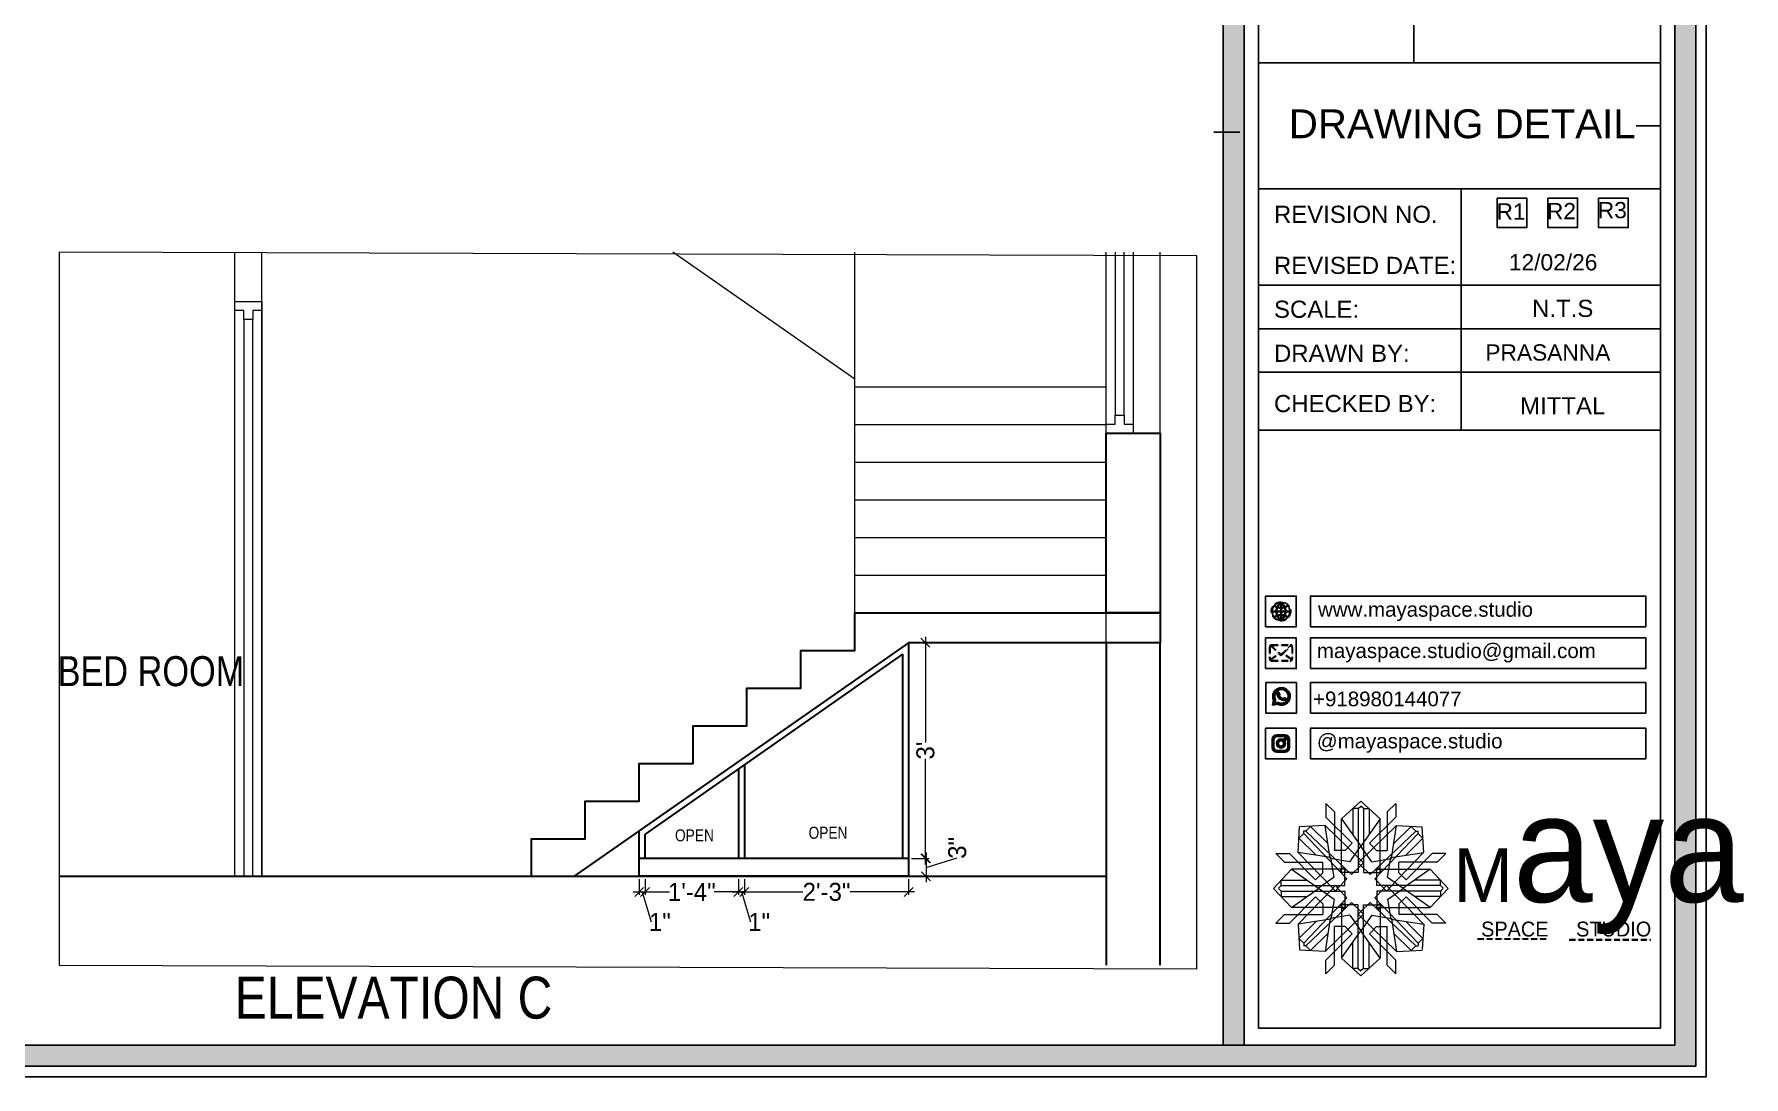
# Model space of a CAD drawing. Header units: millimetres. Extents: x 35877 to 3066687, y -650199 to -40525.
# Drawn here: x 146935.8 to 147221.3, y -179513.2 to -179339.1 of the extents above; entities that cross this region are included whole.
import ezdxf
from ezdxf.enums import TextEntityAlignment as Align

# ---------------------------------------------------------------- set-up
doc = ezdxf.new("R2010")
doc.units = ezdxf.units.MM
doc.header["$MEASUREMENT"] = 0
doc.header["$PDMODE"] = 35
doc.linetypes.add('DASHED', pattern=[0.75, 0.5, -0.25])
doc.linetypes.add('DASHEDX2', pattern=[1.5, 1, -0.5])
doc.layers.get('Defpoints').update_dxf_attribs({"color": 220})
for name, color, linetype, lineweight in [('Dimension', 10, 'DASHEDX2', 20), ('FURNITURE', 32, 'Continuous', 9), ('furniture dimensions', 1, 'DASHED', 0), ('GROUND FLOOR  ( PLINE )', 251, 'Continuous', 30), ('NAME PLATE', 7, 'Continuous', 25), ('SECTION', 7, 'Continuous', 9), ('SECTION ( D~W~RaiL )', 250, 'Continuous', 18), ('SECTION ( PLine )', 251, 'Continuous', 30), ('SECTION ( SLAB PLine )', 104, 'Continuous', 30), ('wall', 7, 'Continuous', 30)]:
    doc.layers.add(name, color=color, linetype=linetype, lineweight=lineweight)
doc.layers.add('SECTION ( Text )', color=250, linetype='Continuous')
doc.styles.add('Arial', font='arial.ttf')
doc.styles.add('century g', font='GOTHIC.TTF')
doc.styles.add('KATHA', font='swissc.ttf')
doc.styles.get("Standard").update_dxf_attribs({"font": 'arial.ttf', "height": 6})
doc.dimstyles.new('Archana', dxfattribs={"dimtxt": 2, "dimasz": 0.75, "dimexe": 0.5, "dimexo": 0.5, "dimgap": 0, "dimtad": 0, "dimzin": 0, "dimdsep": 46, "dimlunit": 4, "dimtxsty": 'century g', "dimblk": 'OBLIQUE', "dimcen": 0, "dimdle": 1, "dimclrd": 256, "dimclre": 256, "dimclrt": 256, "dimadec": 0, "dimazin": 0, "dimtfac": 1, "dimtofl": 0, "dimtmove": 1, "dimatfit": 3, "dimfxl": 1, "dimfxlon": 1, "dimtolj": 1, "dimtzin": 0, "dimlwd": -1, "dimlwe": -1, "dimarcsym": 0})

# ---------------------------------------------------------------- blocks, each defined once
blk = doc.blocks.new('FSFSF')
at = {"color": 42, "lineweight": 5, "true_color": 0xe0ac11}
for p, q in [((28600.03, 143.51), (28600.03, 140.16)), ((28602.15, 141.41), (28600.03, 143.51)), ((28603.86, 139.69), (28608.58, 144.08)), ((28607.9, 142.22), (28608.58, 142.85)), ((28613.31, 139.69), (28608.58, 144.08)), ((28609.27, 142.22), (28608.59, 142.85)), ((28615.02, 141.41), (28617.14, 143.51)), ((28617.14, 143.51), (28617.14, 140.16)), ((28606.47, 133.76), (28600.03, 140.16)), ((28602.15, 141.41), (28602.15, 131.95)), ((28603.86, 126.58), (28603.86, 139.69)), ((28603.86, 139.69), (28608.58, 133.02)), ((28607.9, 142.22), (28606.58, 142.22)), ((28606.58, 142.22), (28606.58, 135.84)), ((28607.9, 142.22), (28607.9, 126.58)), ((28613.31, 139.69), (28608.59, 133.02)), ((28609.27, 142.22), (28609.27, 126.58)), ((28609.27, 142.22), (28610.59, 142.22)), ((28610.59, 142.22), (28610.59, 135.84)), ((28610.7, 133.76), (28617.14, 140.16)), ((28613.31, 126.58), (28613.31, 139.69)), ((28615.02, 141.41), (28615.02, 131.95)), ((28593.19, 131.45), (28593.54, 137.71)), ((28593.39, 135), (28594.56, 136.12)), ((28593.39, 135), (28597.6, 130.78)), ((28599.8, 138.06), (28593.54, 137.71)), ((28595.12, 136.69), (28594.53, 136.69)), ((28594.56, 136.12), (28594.56, 136.71)), ((28605.17, 124.98), (28594.56, 136.12)), ((28596.24, 137.86), (28595.12, 136.69)), ((28606.27, 126.08), (28595.12, 136.69)), ((28596.24, 137.86), (28600.47, 133.65)), ((28601.03, 130), (28599.8, 138.06)), ((28599.8, 138.05), (28608.58, 129.56)), ((28617.37, 138.05), (28608.59, 129.56)), ((28610.9, 126.08), (28622.05, 136.69)), ((28612.02, 124.98), (28622.62, 136.12)), ((28616.14, 130), (28617.37, 138.06)), ((28620.93, 137.86), (28616.7, 133.65)), ((28617.37, 138.06), (28623.63, 137.71)), ((28623.8, 135), (28619.59, 130.78)), ((28620.93, 137.86), (28622.05, 136.69)), ((28622.05, 136.69), (28622.64, 136.69)), ((28622.62, 136.12), (28622.62, 136.71)), ((28623.8, 135), (28622.62, 136.12)), ((28624, 131.45), (28623.65, 137.71)), ((28587.73, 131.22), (28591.08, 131.22)), ((28589.84, 129.1), (28587.73, 131.22)), ((28597.49, 124.78), (28591.08, 131.22)), ((28593.19, 131.45), (28601.69, 122.67)), ((28601.25, 130.22), (28593.19, 131.45)), ((28602.07, 125.39), (28601.25, 130.22)), ((28604.75, 131.95), (28602.15, 131.95)), ((28606.47, 133.76), (28604.75, 131.95)), ((28605.86, 129.18), (28608.58, 133.02)), ((28611.31, 129.18), (28608.59, 133.02)), ((28610.7, 133.76), (28612.42, 131.95)), ((28612.42, 131.95), (28615.02, 131.95)), ((28615.12, 125.39), (28615.94, 130.22)), ((28623.99, 131.45), (28615.5, 122.67)), ((28615.94, 130.22), (28624, 131.45)), ((28619.7, 124.78), (28626.1, 131.22)), ((28629.45, 131.22), (28626.1, 131.22)), ((28627.34, 129.1), (28629.45, 131.22)), ((28591.56, 127.39), (28587.17, 122.66)), ((28589.84, 129.1), (28599.29, 129.1)), ((28604.66, 127.39), (28591.56, 127.39)), ((28591.56, 127.39), (28598.23, 122.67)), ((28597.49, 124.78), (28599.29, 126.5)), ((28599.29, 126.5), (28599.29, 129.1)), ((28605.86, 129.18), (28601.03, 130)), ((28603.68, 126.54), (28603.68, 127.39)), ((28604.66, 126.54), (28603.68, 126.54)), ((28604.71, 127.57), (28603.86, 127.57)), ((28607.9, 126.58), (28603.86, 126.58)), ((28604.66, 123.35), (28604.66, 127.39)), ((28604.7, 126.58), (28604.71, 127.57)), ((28606.27, 126.08), (28608.58, 128.27)), ((28607.9, 128.92), (28608.58, 129.56)), ((28607.9, 128.92), (28608.58, 128.27)), ((28609.27, 128.92), (28608.59, 129.56)), ((28609.27, 128.92), (28608.59, 128.27)), ((28610.9, 126.08), (28608.59, 128.27)), ((28609.27, 126.58), (28613.31, 126.58)), ((28611.31, 129.18), (28616.14, 130)), ((28612.46, 126.58), (28612.46, 127.57)), ((28612.46, 127.57), (28613.31, 127.57)), ((28612.52, 123.35), (28612.52, 127.39)), ((28612.52, 127.39), (28625.63, 127.39)), ((28612.52, 126.54), (28613.51, 126.54)), ((28613.51, 126.54), (28613.51, 127.39)), ((28627.34, 129.1), (28617.89, 129.1)), ((28617.89, 126.5), (28617.89, 129.1)), ((28619.7, 124.78), (28617.89, 126.5)), ((28625.63, 127.39), (28618.96, 122.67)), ((28625.63, 127.39), (28630.02, 122.66)), ((28591.56, 117.94), (28587.17, 122.66)), ((28589.03, 123.35), (28588.4, 122.67)), ((28589.03, 121.98), (28588.4, 122.65)), ((28589.03, 123.35), (28589.03, 124.67)), ((28589.03, 124.67), (28595.4, 124.67)), ((28589.03, 123.35), (28604.66, 123.35)), ((28589.03, 121.98), (28604.66, 121.98)), ((28589.03, 121.98), (28589.03, 120.66)), ((28591.56, 117.94), (28598.23, 122.65)), ((28593.19, 113.88), (28601.69, 122.65)), ((28602.07, 125.39), (28598.23, 122.67)), ((28602.07, 119.94), (28598.23, 122.65)), ((28602.33, 123.35), (28601.69, 122.67)), ((28602.33, 121.98), (28601.69, 122.65)), ((28602.33, 123.35), (28602.97, 122.67)), ((28602.33, 121.98), (28602.97, 122.65)), ((28605.17, 124.98), (28602.97, 122.67)), ((28605.17, 120.35), (28602.97, 122.65)), ((28604.66, 121.98), (28604.66, 117.94)), ((28612.02, 124.98), (28614.21, 122.67)), ((28612.02, 120.35), (28614.21, 122.65)), ((28628.16, 123.35), (28612.52, 123.35)), ((28612.52, 121.98), (28612.52, 117.94)), ((28628.16, 121.98), (28612.52, 121.98)), ((28614.85, 123.35), (28614.21, 122.67)), ((28614.85, 121.98), (28614.21, 122.65)), ((28614.85, 123.35), (28615.5, 122.67)), ((28614.85, 121.98), (28615.5, 122.65)), ((28615.12, 125.39), (28618.96, 122.67)), ((28615.12, 119.94), (28618.96, 122.65)), ((28623.99, 113.88), (28615.5, 122.65)), ((28625.63, 117.94), (28618.96, 122.65)), ((28628.16, 124.67), (28621.78, 124.67)), ((28625.63, 117.94), (28630.02, 122.66)), ((28628.16, 123.35), (28628.16, 124.67)), ((28628.16, 123.35), (28628.78, 122.67)), ((28628.16, 121.98), (28628.78, 122.65)), ((28628.16, 121.98), (28628.16, 120.66)), ((28589.03, 120.66), (28595.4, 120.66)), ((28597.49, 120.54), (28591.08, 114.11)), ((28604.66, 117.94), (28591.56, 117.94)), ((28605.17, 120.35), (28594.56, 109.2)), ((28606.27, 119.15), (28595.12, 108.54)), ((28597.49, 120.54), (28599.29, 118.83)), ((28599.29, 118.83), (28599.29, 116.23)), ((28602.07, 119.94), (28601.25, 115.1)), ((28604.66, 118.78), (28603.68, 118.78)), ((28603.68, 118.78), (28603.68, 117.94)), ((28607.9, 118.65), (28603.86, 118.65)), ((28603.86, 118.65), (28603.86, 105.54)), ((28604.71, 117.66), (28603.86, 117.66)), ((28604.7, 118.65), (28604.71, 117.66)), ((28606.27, 119.15), (28608.58, 116.96)), ((28607.9, 103.01), (28607.9, 118.65)), ((28610.9, 119.15), (28608.59, 116.96)), ((28609.27, 118.65), (28613.31, 118.65)), ((28609.27, 103.01), (28609.27, 118.65)), ((28610.9, 119.15), (28622.05, 108.54)), ((28612.02, 120.35), (28622.62, 109.2)), ((28612.46, 118.65), (28612.46, 117.66)), ((28612.46, 117.66), (28613.31, 117.66)), ((28612.52, 118.78), (28613.51, 118.78)), ((28612.52, 117.94), (28625.63, 117.94)), ((28613.31, 118.65), (28613.31, 105.54)), ((28613.51, 118.78), (28613.51, 117.94)), ((28615.12, 119.94), (28615.94, 115.1)), ((28619.7, 120.54), (28617.89, 118.83)), ((28617.89, 118.83), (28617.89, 116.23)), ((28619.7, 120.54), (28626.1, 114.11)), ((28628.16, 120.66), (28621.78, 120.66)), ((28589.84, 116.23), (28587.73, 114.11)), ((28587.73, 114.11), (28591.08, 114.11)), ((28589.84, 116.23), (28599.29, 116.23)), ((28601.25, 115.1), (28593.19, 113.87)), ((28593.19, 113.87), (28593.54, 107.62)), ((28593.39, 110.32), (28597.6, 114.55)), ((28599.8, 107.17), (28608.58, 115.67)), ((28601.03, 115.23), (28599.8, 107.17)), ((28605.86, 116.05), (28601.03, 115.23)), ((28602.15, 103.82), (28602.15, 113.27)), ((28604.75, 113.27), (28602.15, 113.27)), ((28606.47, 111.47), (28604.75, 113.27)), ((28605.86, 116.05), (28608.58, 112.21)), ((28607.9, 116.31), (28608.58, 116.96)), ((28607.9, 116.31), (28608.58, 115.67)), ((28609.27, 116.31), (28608.59, 116.96)), ((28609.27, 116.31), (28608.59, 115.67)), ((28611.31, 116.05), (28608.59, 112.21)), ((28617.37, 107.17), (28608.59, 115.67)), ((28610.7, 111.47), (28612.42, 113.27)), ((28611.31, 116.05), (28616.14, 115.23)), ((28612.42, 113.27), (28615.02, 113.27)), ((28615.02, 103.82), (28615.02, 113.27)), ((28615.94, 115.1), (28624, 113.87)), ((28616.14, 115.23), (28617.37, 107.17)), ((28627.34, 116.23), (28617.89, 116.23)), ((28623.8, 110.32), (28619.59, 114.55)), ((28624, 113.87), (28623.65, 107.62)), ((28629.45, 114.11), (28626.1, 114.11)), ((28627.34, 116.23), (28629.45, 114.11)), ((28593.39, 110.32), (28594.56, 109.2)), ((28594.56, 109.2), (28594.56, 108.61)), ((28596.24, 107.37), (28600.47, 111.58)), ((28606.47, 111.47), (28600.03, 105.07)), ((28603.86, 105.54), (28608.58, 112.21)), ((28606.58, 103.01), (28606.58, 109.38)), ((28613.31, 105.54), (28608.59, 112.21)), ((28610.59, 103.01), (28610.59, 109.38)), ((28610.7, 111.47), (28617.14, 105.07)), ((28620.93, 107.37), (28616.7, 111.58)), ((28623.8, 110.32), (28622.62, 109.2)), ((28622.62, 109.2), (28622.62, 108.61)), ((28599.8, 107.17), (28593.54, 107.52)), ((28595.12, 108.54), (28594.53, 108.54)), ((28596.24, 107.37), (28595.12, 108.54)), ((28600.03, 101.71), (28600.03, 105.07)), ((28603.86, 105.54), (28608.58, 101.15)), ((28613.31, 105.54), (28608.58, 101.15)), ((28617.14, 101.71), (28617.14, 105.07)), ((28617.37, 107.17), (28623.63, 107.52)), ((28620.93, 107.37), (28622.05, 108.54)), ((28622.05, 108.54), (28622.64, 108.54)), ((28602.15, 103.82), (28600.03, 101.71)), ((28607.9, 103.01), (28606.58, 103.01)), ((28607.9, 103.01), (28608.58, 102.38)), ((28609.27, 103.01), (28608.59, 102.38)), ((28609.27, 103.01), (28610.59, 103.01)), ((28615.02, 103.82), (28617.14, 101.71))]:
    blk.add_line(p, q, dxfattribs=at)
blk = doc.blocks.new('hgwg')
at = {"layer": 'Dimension', "true_color": 0xd39e00}
h = blk.add_hatch(color=42, dxfattribs=at)
h.dxf.hatch_style = 1
h.paths.add_polyline_path([(27505.71, 45.05), (27494.27, 45.05), (27494.27, 44.9), (27505.71, 44.9)])
h = blk.add_hatch(color=42, dxfattribs=at)
h.dxf.hatch_style = 1
h.paths.add_polyline_path([(27523.3, 44.9), (27509.68, 44.9), (27509.68, 44.75), (27523.3, 44.75)])
at = {"layer": 'Dimension', "color": 42, "true_color": 0xd39e00}
for p, q in [((27494.27, 45.05), (27505.71, 45.05)), ((27494.27, 44.9), (27494.27, 45.05)), ((27494.27, 44.9), (27505.71, 44.9)), ((27505.71, 45.05), (27505.71, 44.9)), ((27509.68, 44.9), (27523.3, 44.9)), ((27509.68, 44.9), (27509.68, 44.75)), ((27509.68, 44.75), (27523.3, 44.75)), ((27523.3, 44.75), (27523.3, 44.9))]:
    blk.add_line(p, q, dxfattribs=at)
at = {"layer": 'Dimension', "color": 42, "true_color": 0xd39e00, "attachment_point": 1}
for s, width, insert, char_height in [('{\\fCinzel|b0|i0|c0|p2;\\H1.5x;M\\fAmsterdam One|b0|i0|c0|p2;\\H2x;aya}', 85.3277, (27490.17, 69.17), 6), ('{\\fCinzel|b0|i0|c0|p0;SPACE     STUDIO}', 66.129, (27494.83, 47.86), 2.5)]:
    blk.add_mtext_dynamic_manual_height_columns(s, width=width, gutter_width=30, heights=[0], dxfattribs=dict(at, insert=insert, char_height=char_height))
blk = doc.blocks.new('QEGW4TG')
at = {"layer": 'Dimension', "true_color": 0x000000}
h = blk.add_hatch(color=18, dxfattribs=at)
h.dxf.hatch_style = 1
h.paths.add_polyline_path([(2.69, 1.93, 0.170513), (2.95, 1.97, 0.190337), (3.11, 2.18, 0.316231), (3.07, 2.28), (2.79, 2.37, 0.273721), (2.69, 2.34, 0.040749), (2.63, 2.27, -0.441282), (2.53, 2.25, -0.11828), (2.06, 2.64, -0.441282), (2.07, 2.74, 0.040749), (2.13, 2.81, 0.290083), (2.14, 2.92), (2.01, 3.18, 0.316231), (1.91, 3.2, 0.190337), (1.73, 3, 0.170513), (1.72, 2.74, 0.252784)], flags=0)
h.paths.add_polyline_path([(1.19, 1.98), (1.03, 1.3, 0.550912), (1.11, 1.23), (1.75, 1.39, 6.344125)])
h.paths.add_polyline_path([(1.81, 1.7), (1.4, 1.6), (1.5, 2.03, -9.071339)], flags=16)
h.paths.add_polyline_path([(3.11, 2.16, -0.17811), (2.95, 1.97, -0.170513), (2.69, 1.93, -0.252784), (1.72, 2.74, -0.170513), (1.73, 3, -0.17811), (1.89, 3.19, -0.370089), (2.01, 3.18), (2.14, 2.92, -0.307185), (2.13, 2.8, -0.041087), (2.06, 2.73, 0.321676), (2.05, 2.65, 0.126524), (2.55, 2.24, 0.312216), (2.62, 2.26, -0.041087), (2.68, 2.34, -0.290673), (2.79, 2.37), (3.07, 2.28, -0.370089)], flags=0)
h = blk.add_hatch(color=18, dxfattribs=at)
h.dxf.hatch_style = 1
h.paths.add_polyline_path([(2.79, 2.37, 0.273721), (2.69, 2.34, 0.040749), (2.63, 2.27, -0.441282), (2.53, 2.25, -0.11828), (2.06, 2.64, -0.441282), (2.07, 2.74, 0.040749), (2.13, 2.81, 0.290083), (2.14, 2.92), (2.01, 3.18, 0.316231), (1.91, 3.2, 0.190337), (1.73, 3, 0.170513), (1.72, 2.74, 0.252784), (2.69, 1.93, 0.170513), (2.95, 1.97, 0.190337), (3.11, 2.18, 0.316231), (3.07, 2.28)])
for p, q in [((2.01, 3.18), (2.14, 2.92)), ((1.19, 1.98), (1.03, 1.3)), ((1.1, 1.23), (1.75, 1.39)), ((1.5, 2.03), (1.4, 1.6)), ((1.4, 1.6), (1.81, 1.7)), ((3.07, 2.28), (2.8, 2.36))]:
    blk.add_line(p, q)
blk.add_lwpolyline([(0, 0), (4.68, 0), (4.68, 4.68), (0, 4.68)], close=True)
for centre, radius, start, end in [((2.39, 2.56), 1.34, 241.4727, 205.6422), ((2.39, 2.56), 1.04, 235.9962, 210.8333), ((2.09, 2.87), 0.39, 159.7007, 198.4072), ((2.96, 3.23), 1.33, 201.4218, 258.1669), ((2.07, 2.87), 0.364, 118.9685, 159.3648), ((1.94, 3.12), 0.0896, 41.8985, 123.1344), ((2.11, 2.68), 0.066, 135.9932, 224.8892), ((1.67, 3.16), 0.586, 312.4617, 321.8728), ((3.12, 3.42), 1.31, 216.5455, 243.5279), ((2.05, 2.87), 0.104, 320.3924, 28.6971), ((1.09, 1.29), 0.0598, 164.8483, 282.1458), ((2.57, 2.3), 0.066, 234.2482, 323.1441), ((3.11, 1.94), 0.586, 137.2645, 146.6756), ((2.76, 2.27), 0.104, 70.4402, 138.745), ((2.75, 2.31), 0.39, 260.7301, 299.4366), ((2.76, 2.29), 0.364, 299.7725, 340.1688), ((3.03, 2.2), 0.0896, 336.0029, 57.2388)]:
    blk.add_arc(centre, radius, start, end)
blk = doc.blocks.new('ASGERG')
at = {"layer": 'Dimension', "true_color": 0x000000}
h = blk.add_hatch(color=18, dxfattribs=at)
h.dxf.hatch_style = 1
h.paths.add_polyline_path([(0.99, 1.7, 0.353872), (1.69, 1.03), (2.96, 1.03, 0.353872), (3.66, 1.7), (3.66, 2.99, 0.353872), (2.96, 3.67), (1.69, 3.67, 0.353872), (0.99, 2.99)])
h.paths.add_polyline_path([(1.27, 2.97, -0.353872), (1.72, 3.4), (2.94, 3.4, -0.353872), (3.38, 2.97), (3.38, 1.72, -0.353872), (2.94, 1.3), (1.72, 1.3, -0.353872), (1.27, 1.72)], flags=16)
h.paths.add_polyline_path([(3.02, 2.35, -1), (1.64, 2.35, -1)], flags=0)
h.paths.add_polyline_path([(2.74, 2.35, -1), (1.92, 2.35, -1)], flags=0)
h.paths.add_polyline_path([(2.86, 3.02, -1), (3.19, 3.02, -1)], flags=0)
h.paths.add_polyline_path([(1.64, 2.35, 1), (3.02, 2.35, 1)], flags=0)
h = blk.add_hatch(color=18, dxfattribs=at)
h.dxf.hatch_style = 1
h.paths.add_polyline_path([(1.64, 2.35, 1), (3.02, 2.35, 1)])
h.paths.add_polyline_path([(2.74, 2.35, -1), (1.92, 2.35, -1)], flags=16)
h = blk.add_hatch(color=18, dxfattribs=at)
h.dxf.hatch_style = 1
h.paths.add_polyline_path([(3.19, 3.02, 1), (2.86, 3.02, 1)])
for p, q in [((0.99, 2.99), (0.99, 1.7)), ((1.27, 2.97), (1.27, 1.72)), ((1.69, 3.67), (2.96, 3.67)), ((2.94, 3.4), (1.72, 3.4)), ((3.38, 2.97), (3.38, 1.72)), ((3.66, 2.99), (3.66, 1.7)), ((1.69, 1.03), (2.96, 1.03)), ((2.94, 1.3), (1.72, 1.3))]:
    blk.add_line(p, q)
blk.add_lwpolyline([(0, 0), (4.68, 0), (4.68, 4.68), (0, 4.68)], close=True)
for centre, radius in [((2.33, 2.35), 0.694), ((2.33, 2.35), 0.414), ((3.02, 3.02), 0.168)]:
    blk.add_circle(centre, radius)
for centre, radius, start, end in [((1.76, 2.89), 0.778, 94.8631, 172.8127), ((1.76, 2.91), 0.491, 94.8631, 172.8127), ((2.9, 2.91), 0.491, 7.1873, 85.1369), ((2.89, 2.89), 0.778, 7.1873, 85.1369), ((1.76, 1.8), 0.778, 187.1873, 265.1369), ((1.76, 1.78), 0.491, 187.1873, 265.1369), ((2.9, 1.78), 0.491, 274.8631, 352.8127), ((2.89, 1.8), 0.778, 274.8631, 352.8127)]:
    blk.add_arc(centre, radius, start, end)
blk = doc.blocks.new('ETYETE')
at = {"layer": 'Dimension', "true_color": 0x000000}
h = blk.add_hatch(color=18, dxfattribs=at)
h.dxf.hatch_style = 1
h.paths.add_polyline_path([(3.76, 1.14, 0.414214), (4.12, 1.5), (4.12, 3.29, 0.414214), (3.76, 3.65), (0.92, 3.65, 0.414214), (0.56, 3.29), (0.56, 1.5, 0.414214), (0.92, 1.14)])
h.paths.add_polyline_path([(2.61, 2.22), (3.92, 1.34, -0.198912), (3.76, 1.28), (0.92, 1.28, -0.198912), (0.76, 1.34), (2.08, 2.22), (2.34, 1.98)], flags=16)
h.paths.add_polyline_path([(2.34, 2.16), (0.89, 3.51, -0.028783), (0.92, 3.52), (3.76, 3.52, -0.028783), (3.79, 3.51)], flags=16)
h.paths.add_polyline_path([(2.71, 2.32), (3.92, 3.45, -0.202482), (3.99, 3.29), (3.99, 1.5, -0.043076), (3.98, 1.46)], flags=16)
h.paths.add_polyline_path([(1.98, 2.32), (0.7, 1.46, -0.043076), (0.7, 1.5), (0.7, 3.29, -0.202482), (0.76, 3.45)], flags=16)
blk.add_lwpolyline([(0, 0), (4.68, 0), (4.68, 4.68), (0, 4.68)], close=True)
at = {"layer": 'Dimension', "color": 18, "true_color": 0x000000}
for p, q in [((0.56, 3.29), (0.56, 1.5)), ((0.7, 3.29), (0.7, 1.5)), ((0.76, 3.45), (1.98, 2.32)), ((0.89, 3.51), (2.34, 2.16)), ((0.92, 3.65), (3.76, 3.65)), ((0.92, 3.52), (3.76, 3.52)), ((2.34, 2.16), (3.79, 3.51)), ((2.71, 2.32), (3.92, 3.45)), ((3.99, 3.29), (3.99, 1.5)), ((4.12, 3.29), (4.12, 1.5)), ((0.7, 1.46), (1.98, 2.32)), ((0.76, 1.34), (2.08, 2.22)), ((0.92, 1.28), (3.76, 1.28)), ((0.92, 1.14), (3.76, 1.14)), ((2.08, 2.22), (2.34, 1.98)), ((2.34, 1.98), (2.61, 2.22)), ((3.92, 1.34), (2.61, 2.22)), ((3.98, 1.46), (2.71, 2.32))]:
    blk.add_line(p, q, dxfattribs=at)
for centre, radius, start, end in [((0.92, 3.29), 0.358, 90, 180), ((0.92, 3.29), 0.224, 134.2136, 180), ((0.92, 3.29), 0.224, 90, 96.5948), ((3.76, 3.29), 0.358, 0, 90), ((3.76, 3.29), 0.224, 83.4052, 90), ((3.76, 3.29), 0.224, 0, 45.7864), ((0.92, 1.5), 0.358, 180, 270), ((0.92, 1.5), 0.224, 180, 189.8662), ((0.92, 1.5), 0.224, 225, 270), ((3.76, 1.5), 0.358, 270, 0), ((3.76, 1.5), 0.224, 270, 315), ((3.76, 1.5), 0.224, 350.1338, 0)]:
    blk.add_arc(centre, radius, start, end, dxfattribs=at)
blk = doc.blocks.new('DTGWEGEARG')
at = {"layer": 'Dimension', "true_color": 0x000000}
h = blk.add_hatch(color=18, dxfattribs=at)
h.dxf.hatch_style = 1
h.paths.add_polyline_path([(3.83, 2.34, 1), (0.85, 2.34, 1)])
h.paths.add_polyline_path([(2.51, 1.01, 0.105795), (2.96, 1.58, -0.055205), (3.3, 1.41, -0.169822)], flags=16)
h.paths.add_polyline_path([(2.41, 1.12), (2.41, 1.69, -0.058279), (2.81, 1.63, -0.103353)], flags=16)
h.paths.add_polyline_path([(2.26, 1.13, -0.101741), (1.87, 1.63, -0.057171), (2.26, 1.69)], flags=16)
h.paths.add_polyline_path([(2.17, 1.01, -0.169822), (1.38, 1.41, -0.055205), (1.72, 1.58, 0.105795)], flags=16)
h.paths.add_polyline_path([(3.02, 1.72, 0.081336), (3.13, 2.27), (3.68, 2.27, -0.152069), (3.4, 1.52, 0.05687)], flags=16)
h.paths.add_polyline_path([(2.87, 1.77, 0.061945), (2.41, 1.84), (2.41, 2.27), (2.98, 2.27, -0.081344)], flags=16)
h.paths.add_polyline_path([(2.26, 1.84, 0.060923), (1.8, 1.77, -0.081344), (1.7, 2.27), (2.26, 2.27)], flags=16)
h.paths.add_polyline_path([(1.66, 1.72, 0.05687), (1.28, 1.52, -0.152069), (1, 2.27), (1.55, 2.27, 0.081336)], flags=16)
h.paths.add_polyline_path([(2.41, 2.42), (2.41, 2.83, 0.061945), (2.87, 2.91, -0.080009), (2.98, 2.42)], flags=16)
h.paths.add_polyline_path([(3.13, 2.42, 0.080116), (3.02, 2.96, 0.05687), (3.4, 3.16, 0.028258), (3.3, 3.27, -0.055205), (2.96, 3.1, 0.105795), (2.51, 3.67, -0.36029), (3.68, 2.42)], flags=16)
h.paths.add_polyline_path([(2.26, 2.42), (1.7, 2.42, -0.080009), (1.8, 2.91, 0.060923), (2.26, 2.84)], flags=16)
h.paths.add_polyline_path([(1.55, 2.42), (1, 2.42, -0.150466), (1.28, 3.16, 0.05687), (1.66, 2.96, 0.080116)], flags=16)
h.paths.add_polyline_path([(2.41, 2.98), (2.41, 3.56, -0.103353), (2.81, 3.05, -0.058279)], flags=16)
h.paths.add_polyline_path([(2.26, 2.99, -0.057171), (1.87, 3.05, -0.101741), (2.26, 3.55)], flags=16)
h.paths.add_polyline_path([(1.72, 3.1, -0.055205), (1.38, 3.27, -0.169822), (2.17, 3.67, 0.105795)], flags=16)
blk.add_lwpolyline([(0, 0), (4.68, 0), (4.68, 4.68), (0, 4.68)], close=True)
at = {"layer": 'Dimension', "color": 18, "true_color": 0x000000}
for p, q in [((2.26, 3.55), (2.26, 2.99)), ((2.26, 2.84), (2.26, 2.42)), ((2.41, 3.56), (2.41, 2.98)), ((2.41, 2.83), (2.41, 2.42)), ((1, 2.42), (1.55, 2.42)), ((1, 2.27), (1.55, 2.27)), ((1.7, 2.42), (2.26, 2.42)), ((1.7, 2.27), (2.26, 2.27)), ((2.26, 2.27), (2.26, 1.84)), ((2.26, 1.69), (2.26, 1.13)), ((2.41, 2.42), (2.98, 2.42)), ((2.41, 2.27), (2.98, 2.27)), ((2.41, 2.27), (2.41, 1.84)), ((2.41, 1.69), (2.41, 1.12)), ((3.13, 2.42), (3.68, 2.42)), ((3.13, 2.27), (3.68, 2.27))]:
    blk.add_line(p, q, dxfattribs=at)
blk.add_circle((2.34, 2.34), 1.49, dxfattribs=at)
for centre, radius, start, end in [((2.34, 2.34), 1.34, 142.3819, 176.6093), ((2.34, 4.74), 1.9, 236.1399, 249.1595), ((2.34, 2.34), 1.34, 97.3549, 135.9073), ((2.34, 4.74), 1.75, 236.7417, 249.3811), ((3.28, 2.34), 1.73, 159.0567, 177.3789), ((3.28, 2.34), 1.58, 158.8325, 177.1302), ((3.28, 2.34), 1.73, 129.9301, 154.0867), ((2.34, 4.74), 1.9, 253.6799, 267.6253), ((3.28, 2.34), 1.58, 130.1073, 153.3446), ((2.34, 4.74), 1.75, 254.3336, 267.422), ((1.4, 2.34), 1.58, 26.6554, 50.2584), ((2.34, 4.74), 1.75, 272.3248, 285.6664), ((2.34, 4.74), 1.9, 272.1415, 286.3201), ((2.34, 2.34), 1.34, 3.3907, 82.6451), ((1.4, 2.34), 1.73, 25.9133, 50.0699), ((1.4, 2.34), 1.58, 2.8698, 21.1675), ((2.34, 4.74), 1.75, 290.6189, 303.2583), ((2.34, 4.74), 1.9, 290.8405, 303.8601), ((1.4, 2.34), 1.73, 2.6211, 20.9433), ((2.34, 2.34), 1.34, 183.0315, 217.6181), ((2.34, -0.06), 1.9, 110.8405, 123.8601), ((2.34, -0.06), 1.75, 110.6189, 123.2583), ((2.34, 2.34), 1.34, 224.0927, 262.6451), ((3.28, 2.34), 1.73, 182.3435, 200.9433), ((3.28, 2.34), 1.58, 182.5658, 201.1675), ((3.28, 2.34), 1.73, 205.9133, 230.0699), ((2.34, -0.06), 1.9, 92.3747, 106.3201), ((2.34, -0.06), 1.75, 92.578, 105.6664), ((3.28, 2.34), 1.58, 206.6554, 229.8927), ((2.34, -0.06), 1.9, 73.6799, 87.8585), ((2.34, -0.06), 1.75, 74.3336, 87.6752), ((1.4, 2.34), 1.58, 309.7416, 333.3446), ((1.4, 2.34), 1.73, 309.9301, 334.0867), ((2.34, 2.34), 1.34, 277.3549, 315.9073), ((1.4, 2.34), 1.58, 338.8325, 357.4342), ((2.34, -0.06), 1.75, 56.7417, 69.3811), ((1.4, 2.34), 1.73, 339.0567, 357.6565), ((2.34, -0.06), 1.9, 56.1399, 69.1595), ((2.34, 2.34), 1.34, 322.3819, 356.9685)]:
    blk.add_arc(centre, radius, start, end, dxfattribs=at)
blk = doc.blocks.new('_Oblique')
at = {"layer": 'wall', "color": 0, "lineweight": -2}
blk.add_line((-0.5, -0.5), (0.5, 0.5), dxfattribs=at)
blk = doc.blocks.new('*D933')
at = {"layer": 'Defpoints', "color": 0, "linetype": 'Continuous', "lineweight": 0, "transparency": 16777216}
for p in [(147037.86, -179479.76), (147053.44, -179479.76), (147053.44, -179482.37)]:
    blk.add_point(p, dxfattribs=at)
at = {"layer": 'furniture dimensions', "color": 5, "linetype": 'Continuous', "transparency": 16777216}
for p, q in [((147036.86, -179482.37), (147041.93, -179482.37)), ((147054.44, -179482.37), (147049.37, -179482.37)), ((147053.44, -179480.26), (147053.44, -179482.87))]:
    blk.add_line(p, q, dxfattribs=at)
at = {"layer": 'furniture dimensions', "color": 5, "linetype": 'ByBlock', "transparency": 16777216}
blk.add_line((147037.86, -179480.26), (147037.86, -179482.87), dxfattribs=at)
at = {"layer": 'furniture dimensions', "color": 5, "linetype": 'Continuous', "transparency": 16777216, "xscale": 1.5, "yscale": 1.5, "zscale": 1.5, "rotation": 180}
blk.add_blockref('_Oblique', (147037.86, -179482.37), dxfattribs=at)
at = {"layer": 'furniture dimensions', "color": 5, "linetype": 'Continuous', "transparency": 16777216, "xscale": 1.5, "yscale": 1.5, "zscale": 1.5}
blk.add_blockref('_Oblique', (147053.44, -179482.37), dxfattribs=at)
at = {"layer": 'furniture dimensions', "linetype": 'Continuous', "lineweight": 0, "transparency": 16777216, "insert": (147045.65, -179482.37), "char_height": 3, "attachment_point": 5, "style": 'century g'}
blk.add_mtext('\\A1;1\'-4"', dxfattribs=at)
blk = doc.blocks.new('*D934')
at = {"layer": 'Defpoints', "color": 0, "linetype": 'Continuous', "lineweight": 0, "transparency": 16777216}
for p in [(147053.44, -179479.76), (147054.44, -179479.76), (147054.44, -179482.37)]:
    blk.add_point(p, dxfattribs=at)
at = {"layer": 'furniture dimensions', "color": 5, "linetype": 'Continuous', "transparency": 16777216}
for p, q in [((147052.44, -179482.37), (147055.44, -179482.37)), ((147053.94, -179482.37), (147055.44, -179487.37)), ((147054.44, -179480.26), (147054.44, -179482.87))]:
    blk.add_line(p, q, dxfattribs=at)
at = {"layer": 'furniture dimensions', "color": 5, "linetype": 'ByBlock', "transparency": 16777216}
blk.add_line((147053.44, -179480.26), (147053.44, -179482.87), dxfattribs=at)
at = {"layer": 'furniture dimensions', "color": 5, "linetype": 'Continuous', "transparency": 16777216, "xscale": 1.5, "yscale": 1.5, "zscale": 1.5, "rotation": 180}
blk.add_blockref('_Oblique', (147053.44, -179482.37), dxfattribs=at)
at = {"layer": 'furniture dimensions', "color": 5, "linetype": 'Continuous', "transparency": 16777216, "xscale": 1.5, "yscale": 1.5, "zscale": 1.5}
blk.add_blockref('_Oblique', (147054.44, -179482.37), dxfattribs=at)
at = {"layer": 'furniture dimensions', "linetype": 'Continuous', "lineweight": 0, "transparency": 16777216, "insert": (147056.9, -179487.37), "char_height": 3, "attachment_point": 5, "style": 'century g'}
blk.add_mtext('\\A1;1"', dxfattribs=at)
blk = doc.blocks.new('*D935')
at = {"layer": 'Defpoints', "color": 0, "linetype": 'Continuous', "lineweight": 0, "transparency": 16777216}
for p in [(147054.44, -179479.76), (147081.86, -179479.76), (147081.86, -179482.37)]:
    blk.add_point(p, dxfattribs=at)
at = {"layer": 'furniture dimensions', "color": 5, "linetype": 'Continuous', "transparency": 16777216}
for p, q in [((147053.44, -179482.37), (147064.2, -179482.37)), ((147082.86, -179482.37), (147072.11, -179482.37)), ((147081.86, -179480.26), (147081.86, -179482.87))]:
    blk.add_line(p, q, dxfattribs=at)
at = {"layer": 'furniture dimensions', "color": 5, "linetype": 'ByBlock', "transparency": 16777216}
blk.add_line((147054.44, -179480.26), (147054.44, -179482.87), dxfattribs=at)
at = {"layer": 'furniture dimensions', "color": 5, "linetype": 'Continuous', "transparency": 16777216, "xscale": 1.5, "yscale": 1.5, "zscale": 1.5, "rotation": 180}
blk.add_blockref('_Oblique', (147054.44, -179482.37), dxfattribs=at)
at = {"layer": 'furniture dimensions', "color": 5, "linetype": 'Continuous', "transparency": 16777216, "xscale": 1.5, "yscale": 1.5, "zscale": 1.5}
blk.add_blockref('_Oblique', (147081.86, -179482.37), dxfattribs=at)
at = {"layer": 'furniture dimensions', "linetype": 'Continuous', "lineweight": 0, "transparency": 16777216, "insert": (147068.15, -179482.37), "char_height": 3, "attachment_point": 5, "style": 'century g'}
blk.add_mtext('\\A1;2\'-3"', dxfattribs=at)
blk = doc.blocks.new('*D936')
at = {"layer": 'Defpoints', "color": 0, "linetype": 'Continuous', "lineweight": 0, "transparency": 16777216}
for p in [(147081.86, -179440.76), (147084.67, -179440.76), (147081.86, -179476.76)]:
    blk.add_point(p, dxfattribs=at)
at = {"layer": 'furniture dimensions', "color": 5, "linetype": 'Continuous', "transparency": 16777216}
for p, q in [((147082.36, -179440.76), (147085.17, -179440.76)), ((147084.67, -179439.76), (147084.67, -179457.39)), ((147084.67, -179477.76), (147084.67, -179460.13))]:
    blk.add_line(p, q, dxfattribs=at)
at = {"layer": 'furniture dimensions', "color": 5, "linetype": 'ByBlock', "transparency": 16777216}
blk.add_line((147082.36, -179476.76), (147085.17, -179476.76), dxfattribs=at)
at = {"layer": 'furniture dimensions', "color": 5, "linetype": 'Continuous', "transparency": 16777216, "xscale": 1.5, "yscale": 1.5, "zscale": 1.5}
for p, rotation in [((147084.67, -179440.76), 90), ((147084.67, -179476.76), 270)]:
    blk.add_blockref('_Oblique', p, dxfattribs=dict(at, rotation=rotation))
at = {"layer": 'furniture dimensions', "linetype": 'Continuous', "lineweight": 0, "transparency": 16777216, "insert": (147084.67, -179458.76), "char_height": 3, "attachment_point": 5, "rotation": 90, "style": 'century g'}
blk.add_mtext("\\A1;3'", dxfattribs=at)
blk = doc.blocks.new('*D937')
at = {"layer": 'Defpoints', "color": 0, "linetype": 'Continuous', "lineweight": 0, "transparency": 16777216}
for p in [(147036.86, -179479.76), (147037.86, -179479.76), (147037.86, -179482.37)]:
    blk.add_point(p, dxfattribs=at)
at = {"layer": 'furniture dimensions', "color": 5, "linetype": 'Continuous', "transparency": 16777216}
for p, q in [((147035.86, -179482.37), (147038.86, -179482.37)), ((147037.36, -179482.37), (147038.86, -179487.37)), ((147037.86, -179480.26), (147037.86, -179482.87))]:
    blk.add_line(p, q, dxfattribs=at)
at = {"layer": 'furniture dimensions', "color": 5, "linetype": 'ByBlock', "transparency": 16777216}
blk.add_line((147036.86, -179480.26), (147036.86, -179482.87), dxfattribs=at)
at = {"layer": 'furniture dimensions', "color": 5, "linetype": 'Continuous', "transparency": 16777216, "xscale": 1.5, "yscale": 1.5, "zscale": 1.5, "rotation": 180}
blk.add_blockref('_Oblique', (147036.86, -179482.37), dxfattribs=at)
at = {"layer": 'furniture dimensions', "color": 5, "linetype": 'Continuous', "transparency": 16777216, "xscale": 1.5, "yscale": 1.5, "zscale": 1.5}
blk.add_blockref('_Oblique', (147037.86, -179482.37), dxfattribs=at)
at = {"layer": 'furniture dimensions', "linetype": 'Continuous', "lineweight": 0, "transparency": 16777216, "insert": (147040.32, -179487.37), "char_height": 3, "attachment_point": 5, "style": 'century g'}
blk.add_mtext('\\A1;1"', dxfattribs=at)
blk = doc.blocks.new('*D940')
at = {"layer": 'Defpoints', "color": 0, "linetype": 'Continuous', "lineweight": 0, "transparency": 16777216}
for p in [(147081.86, -179476.76), (147081.86, -179479.76), (147084.77, -179479.76)]:
    blk.add_point(p, dxfattribs=at)
at = {"layer": 'furniture dimensions', "color": 5, "linetype": 'Continuous', "transparency": 16777216}
for p, q in [((147084.77, -179475.76), (147084.77, -179480.76)), ((147084.77, -179478.26), (147089.99, -179476.69)), ((147082.36, -179479.76), (147085.27, -179479.76))]:
    blk.add_line(p, q, dxfattribs=at)
at = {"layer": 'furniture dimensions', "color": 5, "linetype": 'ByBlock', "transparency": 16777216}
blk.add_line((147082.36, -179476.76), (147085.27, -179476.76), dxfattribs=at)
at = {"layer": 'furniture dimensions', "color": 5, "linetype": 'Continuous', "transparency": 16777216, "xscale": 1.5, "yscale": 1.5, "zscale": 1.5}
for p, rotation in [((147084.77, -179476.76), 90), ((147084.77, -179479.76), 270)]:
    blk.add_blockref('_Oblique', p, dxfattribs=dict(at, rotation=rotation))
at = {"layer": 'furniture dimensions', "linetype": 'Continuous', "lineweight": 0, "transparency": 16777216, "insert": (147089.99, -179475.01), "char_height": 3, "attachment_point": 5, "rotation": 90, "style": 'century g'}
blk.add_mtext('\\A1;3"', dxfattribs=at)

msp = doc.modelspace()

# ---------------------------------------------------------------- hatches: boundary and pattern name
at = {"layer": 'NAME PLATE', "true_color": 0xd39e00, "transparency": 33554687}
h = msp.add_hatch(color=42, dxfattribs=at)
h.paths.add_polyline_path([(146713.5815, -179159.7462), (146713.5815, -179511.4875), (147213.3025, -179511.4875), (147213.3025, -179159.7462)])
h.paths.add_polyline_path([(146717.0886, -179163.2533), (147209.7954, -179163.2533), (147209.7954, -179507.9804), (146717.0886, -179507.9804)], flags=16)
msp.add_hatch(color=42, dxfattribs=at).paths.add_polyline_path([(147134.3918, -179507.9804), (147137.899, -179507.9804), (147137.899, -179159.7462), (147134.3918, -179159.7462)])

# ---------------------------------------------------------------- linework, layer by layer
at = {"layer": 'FURNITURE', "lineweight": 30, "ltscale": 0.4, "transparency": 33554687}
for p, q in [((147081.8636, -179440.7604), (147036.8636, -179472.189)), ((147081.8636, -179440.7604), (147081.8636, -179479.7604)), ((147080.8636, -179442.6786), (147037.8636, -179472.7103)), ((147080.8636, -179442.6786), (147080.8636, -179476.7604)), ((147053.4431, -179461.8294), (147053.4431, -179476.7604)), ((147054.4431, -179461.131), (147054.4431, -179476.7604)), ((147036.8636, -179479.7604), (147036.8636, -179472.189)), ((147037.8636, -179476.7604), (147037.8636, -179472.7103)), ((147081.8636, -179476.7604), (147036.8636, -179476.7604)), ((147081.8636, -179479.7604), (147036.8636, -179479.7604))]:
    msp.add_line(p, q, dxfattribs=at)
at = {"layer": 'GROUND FLOOR  ( PLINE )', "lineweight": 0, "transparency": 33554687}
msp.add_lwpolyline([(147129.9873, -179376.1343), (146939.9769, -179375.5295), (146939.9769, -179494.5778), (147129.9873, -179495.1826)], close=True, dxfattribs=at)
at = {"layer": 'NAME PLATE', "color": 42, "true_color": 0xd39e00, "transparency": 33554687}
for p, q in [((147166.2534, -179305.3377), (147166.2534, -179343.8867)), ((147207.4211, -179343.8867), (147140.2733, -179343.8867)), ((147140.2733, -179343.8867), (147140.2733, -179405.2616)), ((147207.4211, -179343.8867), (147207.4211, -179405.2616)), ((147132.8066, -179355.4737), (147137.1495, -179355.4737)), ((147203.3614, -179354.4081), (147207.4211, -179354.4081)), ((147140.2733, -179364.9295), (147207.4211, -179364.9295)), ((147174.1544, -179405.2616), (147174.1544, -179364.9295)), ((147207.4211, -179381.0624), (147140.2733, -179381.0624)), ((147207.4211, -179388.3281), (147140.2733, -179388.3281)), ((147207.4211, -179395.5938), (147140.2733, -179395.5938)), ((147140.2733, -179405.2616), (147207.4211, -179405.2616))]:
    msp.add_line(p, q, dxfattribs=at)
for points in [[(146711.8279, -179157.9926), (147215.0561, -179157.9926), (147215.0561, -179513.2411), (146711.8279, -179513.2411)], [(146713.5815, -179159.7462), (147213.3025, -179159.7462), (147213.3025, -179511.4875), (146713.5815, -179511.4875)], [(147134.3918, -179507.9804), (147134.3918, -179159.7462), (147137.899, -179159.7462), (147137.899, -179507.9804)], [(146717.0886, -179163.2533), (147209.7954, -179163.2533), (147209.7954, -179507.9804), (146717.0886, -179507.9804)], [(147140.2733, -179505.094), (147140.2733, -179166.1398), (147207.4211, -179166.1398), (147207.4211, -179505.094)], [(147180.1522, -179366.4903), (147185.097, -179366.4903), (147185.097, -179371.4351), (147180.1522, -179371.4351)], [(147188.6225, -179366.4903), (147193.5673, -179366.4903), (147193.5673, -179371.4351), (147188.6225, -179371.4351)], [(147197.0928, -179366.4903), (147202.0376, -179366.4903), (147202.0376, -179371.4351), (147197.0928, -179371.4351)]]:
    msp.add_lwpolyline(points, close=True, dxfattribs=at)
at = {"layer": 'NAME PLATE', "color": 18, "true_color": 0x000000, "transparency": 33554687}
for points in [[(147148.967, -179438.0825), (147204.9601, -179438.0825), (147204.9601, -179432.9649), (147148.967, -179432.9649)], [(147148.967, -179445.0674), (147204.9601, -179445.0674), (147204.9601, -179439.9498), (147148.967, -179439.9498)], [(147148.993, -179452.5179), (147204.9601, -179452.5179), (147204.9601, -179447.4003), (147148.993, -179447.4003)], [(147148.967, -179460.1465), (147204.9601, -179460.1465), (147204.9601, -179455.0289), (147148.967, -179455.0289)]]:
    msp.add_lwpolyline(points, close=True, dxfattribs=at)
at = {"layer": 'SECTION', "transparency": 33554687}
for p, q in [((146969.3636, -179479.7604), (146969.3636, -179375.5295)), ((146973.8636, -179479.7604), (146973.8636, -179375.5295)), ((147072.8636, -179435.7604), (147072.8636, -179375.5295)), ((147114.8636, -179494.5778), (147114.8636, -179375.5295)), ((147123.8636, -179494.5778), (147123.8636, -179375.5295)), ((147072.8636, -179398.0462), (147114.8636, -179398.0462)), ((147072.8636, -179404.3319), (147114.8636, -179404.3319)), ((147114.8636, -179405.7604), (147123.8636, -179405.7604)), ((147072.8636, -179410.6176), (147114.8636, -179410.6176)), ((147072.8636, -179416.9033), (147114.8636, -179416.9033)), ((147072.8636, -179423.189), (147114.8636, -179423.189)), ((147072.8636, -179429.4747), (147114.8636, -179429.4747))]:
    msp.add_line(p, q, dxfattribs=at)
msp.add_lwpolyline([(147072.8636, -179396.7604), (147042.4647, -179375.5295)], dxfattribs=at)
at = {"layer": 'SECTION ( D~W~RaiL )', "transparency": 33554687}
for points in [[(147119.3636, -179375.5295), (147119.3636, -179405.7604), (147114.8636, -179405.7604), (147114.8636, -179404.2604), (147116.3636, -179404.2604), (147116.3636, -179402.7604), (147117.8636, -179402.7604), (147117.8636, -179375.5295)], [(147116.3636, -179375.5295), (147116.3636, -179402.7604), (147117.8636, -179402.7604), (147117.8636, -179404.2604), (147119.3636, -179404.2604), (147119.3636, -179405.7604), (147114.8636, -179405.7604), (147114.8636, -179375.5295)]]:
    msp.add_lwpolyline(points, dxfattribs=at)
msp.add_lwpolyline([(146969.3636, -179479.7604), (146969.3636, -179479.7604), (146970.8636, -179479.7604), (146970.8636, -179479.7604), (146972.3636, -179479.7604), (146972.3636, -179386.7604), (146970.8636, -179386.7604), (146970.8636, -179385.2604), (146969.3636, -179385.2604), (146969.3636, -179383.7604), (146973.8636, -179383.7604), (146973.8636, -179385.2604), (146972.3636, -179385.2604), (146972.3636, -179386.7604), (146970.8636, -179386.7604), (146970.8636, -179479.7604), (146972.3636, -179479.7604), (146972.3636, -179479.7604), (146973.8636, -179479.7604), (146973.8636, -179479.7604), (146969.3636, -179479.7604), (146969.3636, -179383.7604), (146973.8636, -179383.7604), (146973.8636, -179479.7604)], close=True, dxfattribs=at)
at = {"layer": 'SECTION ( PLine )', "transparency": 33554687}
msp.add_lwpolyline([(147123.8636, -179435.7604), (147114.8636, -179435.7604), (147114.8636, -179405.7604), (147123.8636, -179405.7604)], close=True, dxfattribs=at)
for points in [[(147123.8636, -179494.5778), (147123.8636, -179440.7604), (147114.8636, -179440.7604), (147114.8636, -179494.5778)], [(146939.9769, -179479.7604), (147114.8636, -179479.7604)]]:
    msp.add_lwpolyline(points, dxfattribs=at)
at = {"layer": 'SECTION ( SLAB PLine )', "color": 1, "transparency": 33554687}
msp.add_lwpolyline([(146939.9769, -179479.7604), (147018.8636, -179479.7604), (147018.8636, -179473.4747), (147027.8636, -179473.4747), (147027.8636, -179467.189), (147036.8636, -179467.189), (147036.8636, -179460.9033), (147045.8636, -179460.9033), (147045.8636, -179454.6176), (147054.8636, -179454.6176), (147054.8636, -179448.3319), (147063.8636, -179448.3319), (147063.8636, -179442.0462), (147072.8636, -179442.0462), (147072.8636, -179435.7604), (147123.8636, -179435.7604), (147123.8636, -179440.7604), (147081.8636, -179440.7604), (147026.0227, -179479.7604)], dxfattribs=at)

# ---------------------------------------------------------------- block references
at = {"layer": 'NAME PLATE', "color": 42, "true_color": 0xd39e00, "transparency": 33554687}
for name, p, xscale, yscale, zscale in [('DTGWEGEARG', (147141.4846, -179438.0825), 1.093998517327076, 1.093998517327076, 1.093998517327076), ('ETYETE', (147141.4846, -179445.0674), 1.093998517327076, 1.093998517327076, 1.093998517327076), ('QEGW4TG', (147141.5106, -179452.5179), 1.093998517327076, 1.093998517327076, 1.093998517327076), ('ASGERG', (147141.4846, -179460.1465), 1.093998517327076, 1.093998517327076, 1.093998517327076), ('FSFSF', (127686.1367, -179565.2503), 0.6806084820352141, 0.6806084820352141, 0.6806084820352141), ('hgwg', (119868.4971, -179534.8626), 0.9932400296690114, 0.9932400296690114, 0.9932400296690114)]:
    msp.add_blockref(name, p, dxfattribs=dict(at, xscale=xscale, yscale=yscale, zscale=zscale))

# ---------------------------------------------------------------- texts
at = {"layer": 'NAME PLATE', "transparency": 33554687, "style": 'Arial'}
for s, height, p in [('DRAWING DETAIL', 4.816137, (147174.3132, -179356.4972)), ('REVISION NO.', 2.862262, (147156.538, -179370.6339)), ('REVISED DATE: ', 2.862262, (147158.6496, -179379.168)), ('12/02/26', 2.71754, (147189.4965, -179378.5733)), ('SCALE:', 2.86226, (147149.9857, -179386.4884)), ('DRAWN BY:', 2.86226, (147154.2039, -179393.8436)), ('PRASANNA', 2.71754, (147188.6093, -179393.6396)), ('CHECKED BY:', 2.862262, (147156.4277, -179402.2406)), ('MITTAL', 2.86226, (147191.0949, -179402.6207))]:
    msp.add_text(s, height=height, dxfattribs=at).set_placement(p, align=Align.CENTER)
at = {"layer": 'NAME PLATE', "transparency": 33554687, "attachment_point": 2, "style": 'Arial'}
for s, insert, char_height, width in [('R1', (147182.4644, -179367.3753, 0), 2.71754, 3.739043), ('R2', (147190.88, -179367.3156, 0), 2.71754, 3.739043), ('R3', (147199.3767, -179367.1496, 0), 2.71754, 3.739043), ('N.T.S', (147191.0949, -179383.483, 0), 2.86226, 5.58636)]:
    msp.add_mtext(s, dxfattribs=dict(at, insert=insert, char_height=char_height, width=width))
at = {"layer": 'NAME PLATE', "color": 18, "true_color": 0x000000, "transparency": 33554687, "char_height": 2.44614, "attachment_point": 1}
for s, width, gutter_width, insert in [('www.mayaspace.studio', 38.38842, 32.1111, (147150.2301, -179433.9643, 0)), ('mayaspace.studio@gmail.com', 23.949357, 20.0331, (147150.0353, -179440.865, 0)), ('+918980144077', 93.391329, 20.0331, (147149.4023, -179448.9118, 0)), ('@mayaspace.studio', 23.949357, 20.0331, (147150.0353, -179455.9441, 0))]:
    msp.add_mtext_dynamic_manual_height_columns(s, width=width, gutter_width=gutter_width, heights=[0], dxfattribs=dict(at, insert=insert))
at = {"layer": 'SECTION ( Text )', "transparency": 33554687, "insert": (146955.3295, -179445.5366), "char_height": 5, "attachment_point": 5, "style": 'KATHA'}
msp.add_mtext('BED ROOM', dxfattribs=at)
at = {"layer": 'SECTION ( Text )', "color": 1, "transparency": 33554687, "attachment_point": 5, "style": 'KATHA'}
for s, insert, char_height in [('OPEN', (147046.0957, -179472.9333), 2), ('OPEN', (147068.3954, -179472.4949), 2), ('ELEVATION C', (146995.844, -179500.0706), 7)]:
    msp.add_mtext(s, dxfattribs=dict(at, insert=insert, char_height=char_height))

# ---------------------------------------------------------------- dimensions: what is measured, and where the dimension line sits
at = {"layer": 'furniture dimensions', "color": 5, "linetype": 'Continuous', "lineweight": 0, "transparency": 33554687}
for base, p2, picture, middle in [((147084.6698, -179440.7604), (147081.8636, -179440.7604), '*D936', (147084.6698, -179458.7604)), ((147084.7667, -179479.7604), (147081.8636, -179479.7604), '*D940', (147089.9931, -179476.6925))]:
    dim = msp.add_linear_dim(base=base, p1=(147081.8636, -179476.7604), p2=p2, angle=90, dimstyle='Archana', override={"dimtxt": 3, "dimasz": 1.5, "dimdec": 0, "dimclrd": 5, "dimclre": 5, "dimfxl": 4}, dxfattribs=at)
    dim.commit()
    dim.dimension.update_dxf_attribs({"geometry": picture, "text_midpoint": middle})
for base, p1, p2, picture, middle in [((147037.8636, -179482.3662), (147036.8636, -179479.7604), (147037.8636, -179479.7604), '*D937', (147038.8636, -179487.3662)), ((147053.4431, -179482.3662), (147037.8636, -179479.7604), (147053.4431, -179479.7604), '*D933', (147045.6533, -179482.3662)), ((147054.4431, -179482.3662), (147053.4431, -179479.7604), (147054.4431, -179479.7604), '*D934', (147055.4431, -179487.3662)), ((147081.8636, -179482.3662), (147054.4431, -179479.7604), (147081.8636, -179479.7604), '*D935', (147068.1533, -179482.3662))]:
    dim = msp.add_linear_dim(base=base, p1=p1, p2=p2, dimstyle='Archana', override={"dimtxt": 3, "dimasz": 1.5, "dimdec": 0, "dimclrd": 5, "dimclre": 5, "dimfxl": 4}, dxfattribs=at)
    dim.commit()
    dim.dimension.update_dxf_attribs({"geometry": picture, "text_midpoint": middle})

doc.saveas('drawing.dxf')
